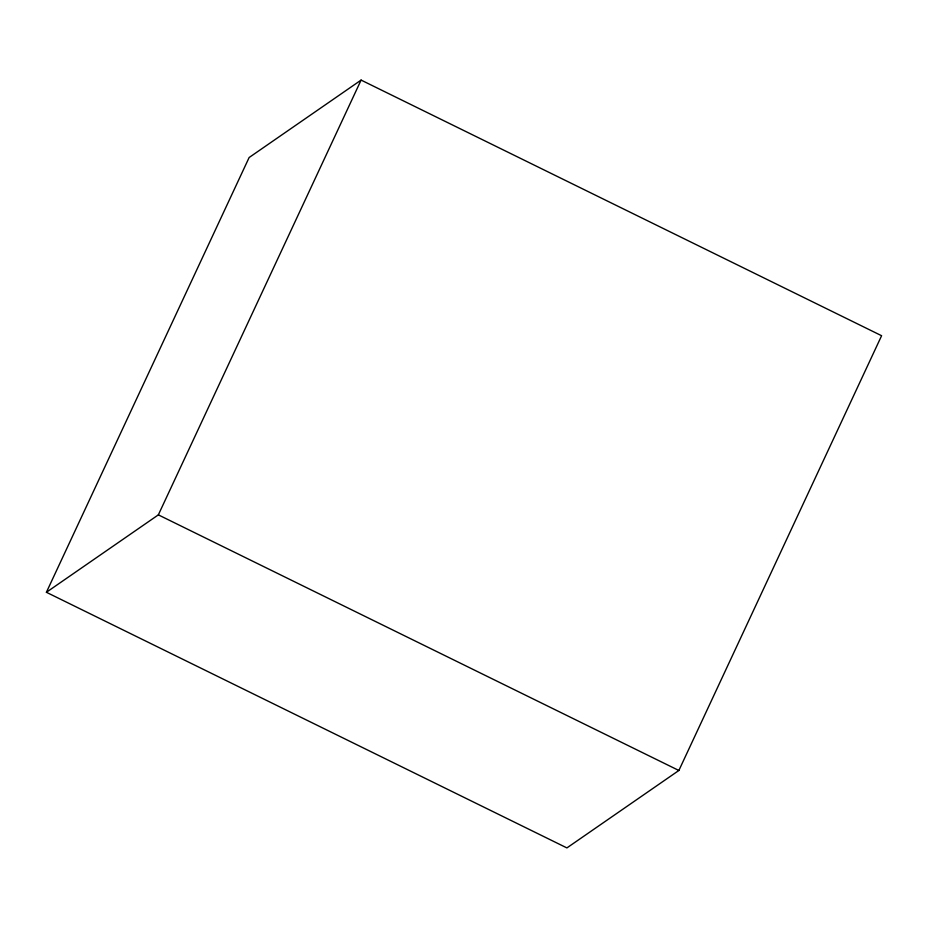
<?xml version="1.0" encoding="UTF-8"?>
<svg xmlns="http://www.w3.org/2000/svg" width="928" height="928" viewBox="0 0 928 928"><rect width="100%" height="100%" fill="white"/><g stroke="black" fill="none" stroke-linecap="round" stroke-linejoin="round"><path stroke-width="1.39" d="M46.4 592.284L249.133 157.516L361.096 80.086L881.6 335.716L678.867 770.484L566.904 847.914L46.4 592.284L158.352 514.866L361.096 80.086M158.352 514.866L678.867 770.484"/></g></svg>
